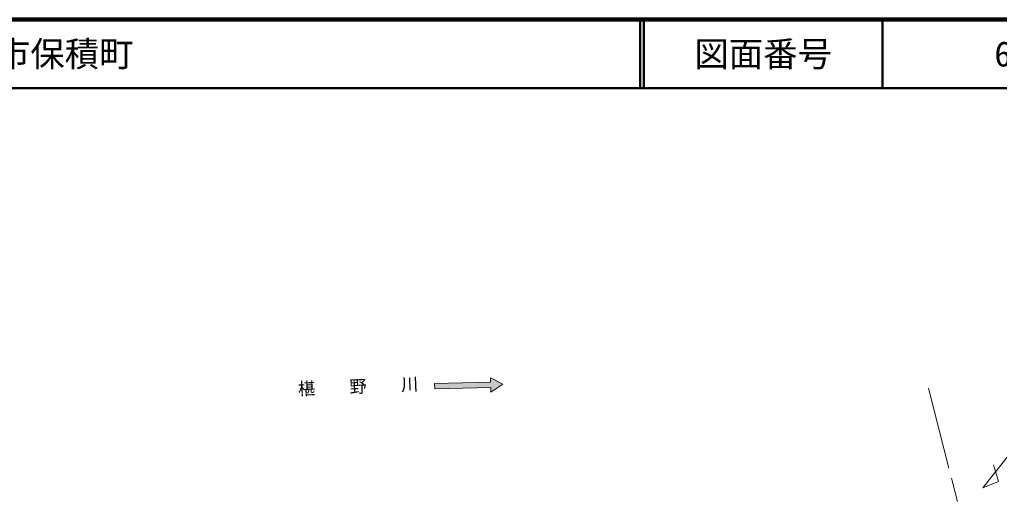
# Model space of a CAD drawing. Units: millimetres, scale not verified. Extents: x 40000 to 680000, y 20000 to 380000.
# Drawn here: x 418468 to 560984, y 310314 to 380000 of the extents above; entities that cross this region are included whole.
import ezdxf
from ezdxf.enums import TextEntityAlignment as Align

# ---------------------------------------------------------------- set-up
doc = ezdxf.new("R2010")
doc.units = ezdxf.units.MM
doc.header["$LTSCALE"] = 1000
doc.linetypes.add('CHAIN', pattern=[18.5, 12, -1.5, 3.5, -1.5])
for name, color, linetype, lineweight in [('M-BGD', 7, 'Continuous', 13), ('M-BMK', 2, 'CHAIN', 13), ('M-BMK-SRVR', 3, 'Continuous', 13), ('M-TTL', 2, 'Continuous', 140), ('M-TTL-LINE', 7, 'Continuous', 50)]:
    doc.layers.add(name, color=color, linetype=linetype, lineweight=lineweight)
doc.layers.add('M-BGD-HTXT', color=7, linetype='Continuous')
doc.layers.add('M-TTL-TXT', color=7, linetype='Continuous')
doc.styles.add('ＭＳ ゴシック', font='')
doc.styles.get('ＭＳ ゴシック').set_extended_font_data('MS Gothic')

msp = doc.modelspace()

# ---------------------------------------------------------------- hatches: boundary and pattern name
at = {"layer": 'M-BGD'}
msp.add_hatch(color=256, dxfattribs=at).paths.add_polyline_path([(486979, 327254), (486974, 327885), (488760, 326962), (487006, 325792), (486991, 326463), (478845, 326241), (478834, 327037)])

# ---------------------------------------------------------------- linework, layer by layer
msp.add_line((478837, 327037), (478834, 327033), dxfattribs=at)
msp.add_lwpolyline([(486979, 327254), (486974, 327885), (488760, 326962), (487006, 325792), (486991, 326463), (478845, 326241), (478834, 327037)], close=True, dxfattribs=at)
at = {"layer": 'M-BMK'}
msp.add_line((550648, 326345), (559738, 291114), dxfattribs=at)
at = {"layer": 'M-BMK-SRVR'}
for p, q in [((577063, 335316), (558597, 311867)), ((560830, 312778), (560131, 315214)), ((558597, 311867), (560830, 312778))]:
    msp.add_line(p, q, dxfattribs=at)
at = {"layer": 'M-TTL'}
msp.add_line((680000, 380000), (40000, 380000), dxfattribs=at)
at = {"layer": 'M-TTL-LINE'}
for p, q in [((508747, 380000), (508747, 370000)), ((509247, 380000), (509247, 370000)), ((543997, 380000), (543997, 370000)), ((40000, 370000), (680000, 370000))]:
    msp.add_line(p, q, dxfattribs=at)

# ---------------------------------------------------------------- texts
at = {"layer": 'M-BGD-HTXT', "style": 'ＭＳ ゴシック'}
msp.add_text('椹\u3000\u3000野\u3000\u3000川', height=1833, rotation=2.401, dxfattribs=at).set_placement((467700, 326617), align=Align.MIDDLE_CENTER)
at = {"layer": 'M-TTL-TXT', "style": 'ＭＳ ゴシック'}
msp.add_text('山口市保積町', height=3666, dxfattribs=at).set_placement((405024, 375000), align=Align.MIDDLE_LEFT)
for s, p in [('図面番号', (526622, 375000)), ('6', (561497, 375000))]:
    msp.add_text(s, height=3666, dxfattribs=at).set_placement(p, align=Align.MIDDLE_CENTER)

doc.saveas('drawing.dxf')
